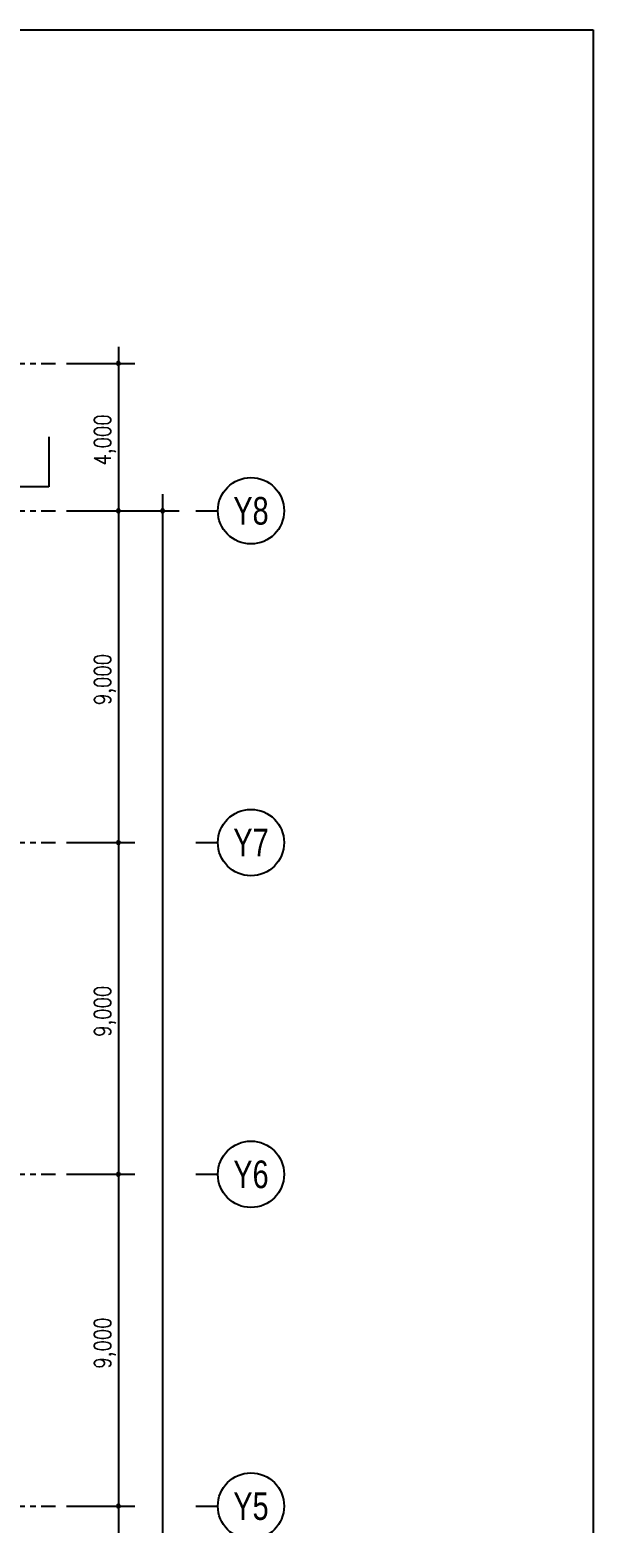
# Model space of a CAD drawing. Extents: x 1198601 to 1325177, y -301855 to -214174.
# Drawn here: x 1309877 to 1325177, y -254682 to -214174 of the extents above; entities that cross this region are included whole.
import ezdxf
from ezdxf.enums import TextEntityAlignment as Align

# ---------------------------------------------------------------- set-up
doc = ezdxf.new("R2010")
doc.units = 0
doc.header["$LTSCALE"] = 600
doc.header["$MEASUREMENT"] = 0
doc.linetypes.add('CEN', pattern=[62, 60, -1, 0, -1])
doc.linetypes.add('CENTER', pattern=[2, 1.25, -0.25, 0.25, -0.25])
doc.layers.get('0').update_dxf_attribs({"linetype": 'CONTINUOUS'})
for name, color, linetype in [('CEN', 1, 'CENTER'), ('DIM', 9, 'CONTINUOUS'), ('WALLLL', 7, 'CONTINUOUS')]:
    doc.layers.add(name, color=color, linetype=linetype)
doc.styles.add('AT3', font='romans.shx', dxfattribs={"width": 0.8, "bigfont": 'whgtxt.shx'})
doc.styles.add('BUBBLE', font='Dotum.ttf', dxfattribs={"width": 0.8})

msp = doc.modelspace()

# ---------------------------------------------------------------- linework, layer by layer
at = {"color": 0, "linetype": 'ByBlock'}
for centre, start, end in [((1312283, -223220), 90, 270), ((1312283, -223220), 270, 90), ((1312283, -227220), 90, 270), ((1312283, -227220), 90, 270), ((1312283, -227220), 270, 90), ((1312283, -227220), 270, 90), ((1313483, -227220), 90, 270), ((1313483, -227220), 270, 90), ((1312283, -236220), 90, 270), ((1312283, -236220), 90, 270), ((1312283, -236220), 270, 90), ((1312283, -236220), 270, 90), ((1312283, -245220), 90, 270), ((1312283, -245220), 90, 270), ((1312283, -245220), 270, 90), ((1312283, -245220), 270, 90), ((1312283, -254220), 90, 270), ((1312283, -254220), 90, 270), ((1312283, -254220), 270, 90), ((1312283, -254220), 270, 90)]:
    msp.add_arc(centre, 46.9, start, end, dxfattribs=at)
at = {"layer": 'CEN'}
for p, q in [((1280187, -223220), (1310570, -223220)), ((1280187, -227220), (1310570, -227220)), ((1280187, -236220), (1310570, -236220)), ((1280187, -245220), (1310570, -245220)), ((1280187, -254220), (1310570, -254220))]:
    msp.add_line(p, q, dxfattribs=at)
at = {"layer": 'DIM'}
for p, q in [((1312283, -222770), (1312283, -227670)), ((1310870, -223220), (1312733, -223220)), ((1312283, -226770), (1312283, -236670)), ((1313483, -226770), (1313483, -294670)), ((1310870, -227220), (1313933, -227220)), ((1310870, -227220), (1312733, -227220)), ((1310870, -227220), (1312733, -227220)), ((1314383, -227220), (1314983, -227220)), ((1312283, -235770), (1312283, -245670)), ((1310870, -236220), (1312733, -236220)), ((1310870, -236220), (1312733, -236220)), ((1314383, -236220), (1314983, -236220)), ((1312283, -244770), (1312283, -254670)), ((1310870, -245220), (1312733, -245220)), ((1310870, -245220), (1312733, -245220)), ((1314383, -245220), (1314983, -245220)), ((1312283, -253770), (1312283, -263670)), ((1310870, -254220), (1312733, -254220)), ((1310870, -254220), (1312733, -254220)), ((1314383, -254220), (1314983, -254220))]:
    msp.add_line(p, q, dxfattribs=at)
for centre in [(1315883, -227220), (1315883, -236220), (1315883, -245220), (1315883, -254220)]:
    msp.add_circle(centre, 900, dxfattribs=at)
at = {"layer": 'WALLLL'}
for p, q in [((1198601, -214174), (1325177, -214174)), ((1325177, -214174), (1325177, -301855)), ((1310391, -225217), (1310391, -226567)), ((1310391, -226567), (1308801, -226567))]:
    msp.add_line(p, q, dxfattribs=at)

# ---------------------------------------------------------------- texts
at = {"layer": 'DIM', "linetype": 'CEN', "style": 'AT3', "width": 0.8}
for s, p in [('4,000', (1312077, -225991)), ('9,000', (1312077, -232491)), ('9,000', (1312077, -241491)), ('9,000', (1312077, -250491))]:
    msp.add_text(s, height=450, rotation=90, dxfattribs=at).set_placement(p)
at = {"layer": 'DIM', "style": 'BUBBLE', "width": 0.8}
for s, p in [('Y8', (1315883, -227220)), ('Y7', (1315883, -236220)), ('Y6', (1315883, -245220)), ('Y5', (1315883, -254220))]:
    msp.add_text(s, height=750, dxfattribs=at).set_placement(p, align=Align.MIDDLE_CENTER)

doc.saveas('drawing.dxf')
